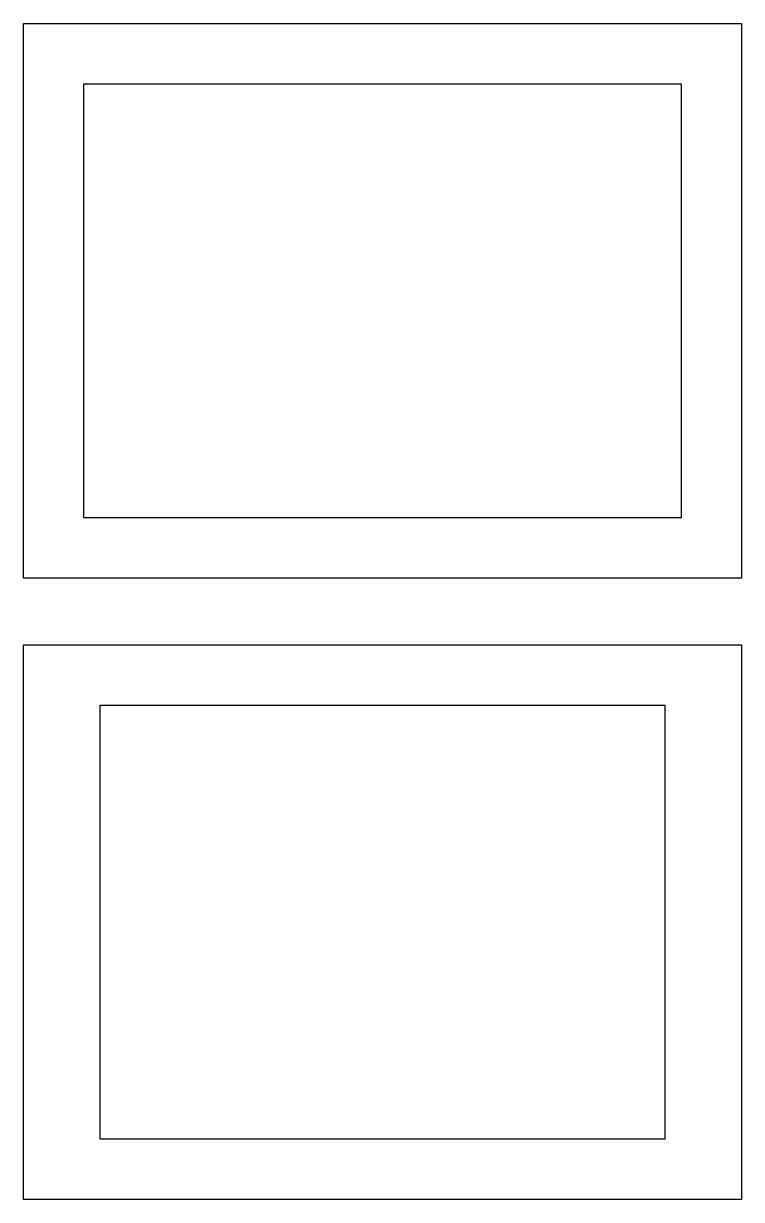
# Model space of a CAD drawing. Extents: x 45 to 155, y 70 to 250.
import ezdxf

# ---------------------------------------------------------------- set-up
doc = ezdxf.new("R2010")
doc.units = 0
doc.layers.add('Calque_1', color=7, linetype='CONTINUOUS')

msp = doc.modelspace()

# ---------------------------------------------------------------- linework, layer by layer
at = {"layer": 'Calque_1', "color": 7}
for p, q in [((44.601189, 249.797623), (154.601189, 249.797623)), ((44.601189, 164.797623), (44.601189, 249.797623)), ((154.601189, 249.797623), (154.601189, 164.797623)), ((53.851189, 240.547623), (145.351189, 240.547623)), ((53.851189, 174.047623), (53.851189, 240.547623)), ((145.351189, 240.547623), (145.351189, 174.047623)), ((145.351189, 174.047623), (53.851189, 174.047623)), ((154.601189, 164.797623), (44.601189, 164.797623)), ((44.601189, 154.54762), (154.601189, 154.54762)), ((44.601189, 69.54762), (44.601189, 154.54762)), ((154.601189, 154.54762), (154.601189, 69.54762)), ((56.351189, 145.29762), (142.851189, 145.29762)), ((56.351189, 78.79762), (56.351189, 145.29762)), ((142.851189, 145.29762), (142.851189, 78.79762)), ((142.851189, 78.79762), (56.351189, 78.79762)), ((154.601189, 69.54762), (44.601189, 69.54762))]:
    msp.add_line(p, q, dxfattribs=at)

doc.saveas('drawing.dxf')
